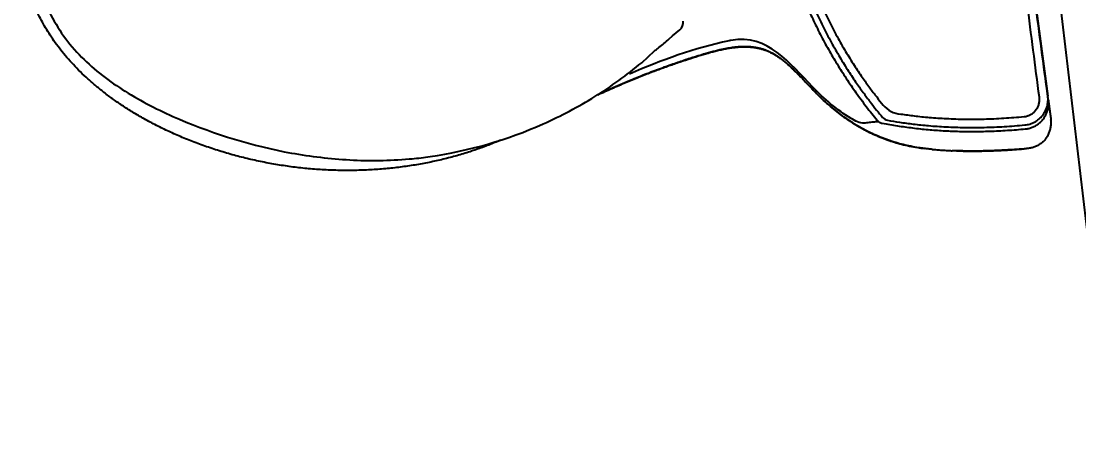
# Model space of a CAD drawing. Header units: inches. Extents: x -14704 to 14288, y -8032 to 16366.
# Drawn here: x 666.95 to 697.9, y 485.24 to 497.43 of the extents above; entities that cross this region are included whole.
import ezdxf

# ---------------------------------------------------------------- set-up
doc = ezdxf.new("R2010")
doc.units = ezdxf.units.IN
doc.header["$MEASUREMENT"] = 0
for name, color, linetype in [('dimensions', 7, 'Continuous'), ('Floorplan', 7, 'Continuous'), ('Layer1', 96, 'Continuous')]:
    doc.layers.add(name, color=color, linetype=linetype)
doc.styles.get("Standard").update_dxf_attribs({"font": 'arial.ttf'})
doc.dimstyles.get("Standard").update_dxf_attribs({"dimtxt": 5.9375, "dimasz": 0.18, "dimexe": 0.18, "dimexo": 0.0625, "dimgap": 0.09, "dimtad": 0, "dimtih": 1, "dimtoh": 1, "dimzin": 0, "dimdsep": 46, "dimlunit": 4, "dimtxsty": 'Standard', "dimcen": 0.09, "dimadec": 0, "dimazin": 0, "dimtfac": 1, "dimtofl": 0, "dimtmove": 0, "dimatfit": 3, "dimfxl": 1, "dimtolj": 1, "dimtzin": 0, "dimarcsym": 0})

# ---------------------------------------------------------------- blocks, each defined once
blk = doc.blocks.new('*D1')
at = {"layer": 'Defpoints', "color": 0, "transparency": 16777216}
for p in [(696.836, 604.749), (818.425, 260.881), (738.539, 251.452)]:
    blk.add_point(p, dxfattribs=at)
at = {"layer": 'dimensions', "color": 0, "lineweight": -2, "transparency": 16777216}
for p, q in [((696.898, 604.756), (776.901, 614.2)), ((776.744, 614), (796.732, 444.663)), ((818.404, 261.06), (798.416, 430.398)), ((738.601, 251.459), (818.604, 260.903))]:
    blk.add_line(p, q, dxfattribs=at)
at = {"layer": 'dimensions', "color": 0, "transparency": 16777216}
for points in [[(776.774, 614.003), (776.714, 613.996), (776.723, 614.179)], [(818.434, 261.064), (818.374, 261.057), (818.425, 260.881)]]:
    blk.add_solid(points, dxfattribs=at)
at = {"layer": 'dimensions', "color": 0, "transparency": 16777216, "insert": (797.574, 437.53), "char_height": 5.9375, "attachment_point": 5}
blk.add_mtext('\\A1;29\'-7{\\H1.000000x;\\S3/4;}"', dxfattribs=at)
blk = doc.blocks.new('A$C528554C7')
at = {"ltscale": 4}
for p, q in [((1.659, 18.261), (1.659, 18.273)), ((0.88, 17.506), (0.88, 18.081)), ((0.88, 1.442), (0.88, 17.409)), ((12.527, 14.864), (12.113, 14.568)), ((11.647, 14.286), (11.529, 14.208)), ((12.01, 14.517), (11.972, 14.495)), ((11.412, 14.133), (11.298, 14.059)), ((11.529, 14.208), (11.412, 14.133))]:
    blk.add_line(p, q, dxfattribs=at)
for centre, radius, start, end in [((5.067, 16.635), 0.739, 32.3199, 78.5465), ((5.334, 16.979), 0.585, 43.6597, 60.5714)]:
    blk.add_arc(centre, radius, start, end, dxfattribs=at)
for points, knots in [([(1.079, 18.611), (1.078, 18.61), (1.077, 18.609), (1.076, 18.608), (1.064, 18.594), (1.051, 18.58), (1.04, 18.566), (1.029, 18.551), (1.018, 18.536), (1.008, 18.521), (0.997, 18.506), (0.987, 18.49), (0.978, 18.474), (0.969, 18.458), (0.961, 18.442), (0.953, 18.425), (0.945, 18.408), (0.937, 18.391), (0.931, 18.374), (0.924, 18.357), (0.918, 18.339), (0.913, 18.322), (0.907, 18.304), (0.903, 18.286), (0.899, 18.268), (0.895, 18.25), (0.891, 18.232), (0.888, 18.213), (0.886, 18.196), (0.884, 18.177), (0.882, 18.159), (0.881, 18.14), (0.88, 18.122), (0.88, 18.103)], [0, 0, 0, 0, 1, 1, 1, 2, 2, 2, 3, 3, 3, 4, 4, 4, 5, 5, 5, 6, 6, 6, 7, 7, 7, 8, 8, 8, 9, 9, 9, 10, 10, 10, 11, 11, 11, 11]), ([(1.079, 18.611), (1.084, 18.616), (1.088, 18.621), (1.093, 18.626), (1.105, 18.639), (1.118, 18.651), (1.131, 18.663), (1.144, 18.674), (1.158, 18.686), (1.172, 18.696), (1.186, 18.707), (1.2, 18.717), (1.215, 18.727), (1.229, 18.737), (1.244, 18.746), (1.26, 18.755), (1.275, 18.763), (1.291, 18.772), (1.307, 18.779), (1.322, 18.787), (1.339, 18.794), (1.355, 18.8), (1.371, 18.807), (1.388, 18.812), (1.405, 18.818), (1.422, 18.823), (1.439, 18.828), (1.456, 18.832), (1.473, 18.836), (1.49, 18.84), (1.508, 18.842), (1.525, 18.845), (1.543, 18.847), (1.56, 18.849), (1.578, 18.85), (1.595, 18.851), (1.613, 18.852), (1.631, 18.852), (1.649, 18.852), (1.666, 18.851)], [0, 0, 0, 0, 1, 1, 1, 2, 2, 2, 3, 3, 3, 4, 4, 4, 5, 5, 5, 6, 6, 6, 7, 7, 7, 8, 8, 8, 9, 9, 9, 10, 10, 10, 11, 11, 11, 12, 12, 12, 13, 13, 13, 13]), ([(1.666, 18.851), (1.67, 18.851), (1.674, 18.851), (1.677, 18.85), (1.681, 18.85), (1.685, 18.85), (1.688, 18.85), (1.692, 18.85), (1.696, 18.849), (1.699, 18.849)], [0, 0, 0, 0, 1, 1, 1, 2, 2, 2, 3, 3, 3, 3]), ([(2.5, 18.796), (2.42, 18.802), (2.34, 18.809), (2.26, 18.815), (2.17, 18.821), (2.08, 18.827), (1.99, 18.833), (1.893, 18.839), (1.796, 18.844), (1.699, 18.849)], [0, 0, 0, 0, 1, 1, 1, 2, 2, 2, 3, 3, 3, 3]), ([(1.705, 18.849), (1.797, 18.844), (1.89, 18.839), (1.981, 18.834), (2.071, 18.828), (2.159, 18.822), (2.248, 18.816), (2.306, 18.811), (2.363, 18.807), (2.421, 18.802), (2.447, 18.8), (2.473, 18.798), (2.5, 18.796)], [0, 0, 0, 0, 1, 1, 1, 2, 2, 2, 3, 3, 3, 4, 4, 4, 4]), ([(3.741, 18.642), (3.656, 18.656), (3.571, 18.669), (3.485, 18.682), (3.381, 18.697), (3.277, 18.711), (3.172, 18.725), (3.063, 18.738), (2.953, 18.752), (2.843, 18.763), (2.728, 18.775), (2.614, 18.786), (2.5, 18.796)], [0, 0, 0, 0, 1, 1, 1, 2, 2, 2, 3, 3, 3, 4, 4, 4, 4]), ([(2.5, 18.796), (2.678, 18.781), (2.856, 18.763), (3.033, 18.742), (3.188, 18.724), (3.342, 18.703), (3.495, 18.68), (3.577, 18.668), (3.659, 18.655), (3.741, 18.642)], [0, 0, 0, 0, 1, 1, 1, 2, 2, 2, 3, 3, 3, 3]), ([(4.443, 18.504), (4.435, 18.506), (4.428, 18.508), (4.421, 18.509), (4.371, 18.521), (4.322, 18.531), (4.273, 18.542), (4.227, 18.552), (4.182, 18.561), (4.136, 18.57), (4.094, 18.578), (4.051, 18.586), (4.009, 18.594), (3.966, 18.602), (3.924, 18.61), (3.882, 18.618), (3.876, 18.619), (3.869, 18.62), (3.863, 18.621)], [0, 0, 0, 0, 1, 1, 1, 2, 2, 2, 3, 3, 3, 4, 4, 4, 5, 5, 5, 6, 6, 6, 6]), ([(1.659, 18.273), (1.642, 18.274), (1.624, 18.274), (1.607, 18.274), (1.589, 18.273), (1.572, 18.272), (1.554, 18.27), (1.537, 18.268), (1.52, 18.266), (1.503, 18.263), (1.486, 18.26), (1.469, 18.257), (1.451, 18.253), (1.434, 18.249), (1.418, 18.244), (1.401, 18.239), (1.384, 18.233), (1.368, 18.227), (1.352, 18.221), (1.336, 18.214), (1.32, 18.207), (1.304, 18.199), (1.288, 18.192), (1.273, 18.184), (1.257, 18.175), (1.242, 18.166), (1.227, 18.157), (1.213, 18.147), (1.198, 18.138), (1.184, 18.127), (1.17, 18.117), (1.156, 18.106), (1.143, 18.095), (1.13, 18.083), (1.117, 18.071), (1.105, 18.059), (1.092, 18.047), (1.08, 18.034), (1.068, 18.021), (1.057, 18.008), (1.046, 17.994), (1.035, 17.98), (1.025, 17.967), (1.014, 17.952), (1.004, 17.938), (0.995, 17.923), (0.986, 17.908), (0.977, 17.893), (0.969, 17.877), (0.96, 17.862), (0.953, 17.846), (0.946, 17.83), (0.939, 17.814), (0.932, 17.797), (0.926, 17.781), (0.92, 17.765), (0.914, 17.748), (0.91, 17.731), (0.905, 17.714), (0.9, 17.698), (0.897, 17.68), (0.893, 17.663), (0.89, 17.645), (0.888, 17.628), (0.885, 17.611), (0.883, 17.593), (0.882, 17.576), (0.881, 17.558), (0.88, 17.541), (0.88, 17.523)], [0, 0, 0, 0, 1, 1, 1, 2, 2, 2, 3, 3, 3, 4, 4, 4, 5, 5, 5, 6, 6, 6, 7, 7, 7, 8, 8, 8, 9, 9, 9, 10, 10, 10, 11, 11, 11, 12, 12, 12, 13, 13, 13, 14, 14, 14, 15, 15, 15, 16, 16, 16, 17, 17, 17, 18, 18, 18, 19, 19, 19, 20, 20, 20, 21, 21, 21, 22, 22, 22, 23, 23, 23, 23]), ([(5.785, 17.555), (5.644, 17.601), (5.501, 17.645), (5.358, 17.686), (5.214, 17.729), (5.069, 17.769), (4.924, 17.806), (4.776, 17.845), (4.628, 17.881), (4.48, 17.915), (4.337, 17.947), (4.194, 17.977), (4.05, 18.005), (3.912, 18.032), (3.773, 18.056), (3.633, 18.079), (3.485, 18.103), (3.337, 18.125), (3.188, 18.144), (3.025, 18.166), (2.863, 18.184), (2.7, 18.2), (2.528, 18.218), (2.356, 18.232), (2.184, 18.244), (2.009, 18.257), (1.834, 18.266), (1.659, 18.273)], [0, 0, 0, 0, 1, 1, 1, 2, 2, 2, 3, 3, 3, 4, 4, 4, 5, 5, 5, 6, 6, 6, 7, 7, 7, 8, 8, 8, 9, 9, 9, 9]), ([(4.443, 18.504), (4.48, 18.496), (4.517, 18.487), (4.553, 18.478), (4.593, 18.468), (4.633, 18.458), (4.673, 18.447)], [0, 0, 0, 0, 1, 1, 1, 2, 2, 2, 2]), ([(4.673, 18.447), (4.721, 18.434), (4.77, 18.421), (4.818, 18.406), (4.896, 18.384), (4.973, 18.359), (5.05, 18.333), (5.12, 18.309), (5.19, 18.283), (5.259, 18.256), (5.329, 18.228), (5.397, 18.199), (5.465, 18.169), (5.534, 18.138), (5.602, 18.105), (5.67, 18.071), (5.738, 18.036), (5.806, 18), (5.873, 17.962), (5.939, 17.925), (6.005, 17.885), (6.071, 17.844), (6.135, 17.804), (6.199, 17.761), (6.262, 17.719), (6.326, 17.674), (6.389, 17.628), (6.45, 17.581), (6.515, 17.533), (6.577, 17.482), (6.639, 17.43), (6.703, 17.378), (6.765, 17.324), (6.825, 17.268), (6.887, 17.213), (6.947, 17.155), (7.005, 17.096), (7.065, 17.037), (7.124, 16.975), (7.182, 16.913), (7.241, 16.848), (7.299, 16.783), (7.355, 16.716), (7.414, 16.646), (7.471, 16.574), (7.527, 16.502)], [0, 0, 0, 0, 1, 1, 1, 2, 2, 2, 3, 3, 3, 4, 4, 4, 5, 5, 5, 6, 6, 6, 7, 7, 7, 8, 8, 8, 9, 9, 9, 10, 10, 10, 11, 11, 11, 12, 12, 12, 13, 13, 13, 14, 14, 14, 15, 15, 15, 15]), ([(7.527, 16.502), (7.472, 16.574), (7.415, 16.644), (7.356, 16.714), (7.299, 16.782), (7.241, 16.848), (7.181, 16.913), (7.124, 16.976), (7.065, 17.037), (7.005, 17.096), (6.947, 17.154), (6.888, 17.211), (6.828, 17.266), (6.769, 17.32), (6.709, 17.372), (6.648, 17.424), (6.589, 17.473), (6.528, 17.522), (6.466, 17.57), (6.405, 17.616), (6.344, 17.661), (6.281, 17.705), (6.219, 17.748), (6.156, 17.791), (6.091, 17.831), (6.028, 17.871), (5.964, 17.91), (5.898, 17.948), (5.834, 17.984), (5.77, 18.019), (5.704, 18.053), (5.64, 18.087), (5.575, 18.118), (5.509, 18.148), (5.442, 18.179), (5.375, 18.209), (5.306, 18.237), (5.234, 18.266), (5.161, 18.294), (5.088, 18.32), (5.01, 18.347), (4.931, 18.373), (4.852, 18.396), (4.793, 18.414), (4.733, 18.431), (4.673, 18.447)], [0, 0, 0, 0, 1, 1, 1, 2, 2, 2, 3, 3, 3, 4, 4, 4, 5, 5, 5, 6, 6, 6, 7, 7, 7, 8, 8, 8, 9, 9, 9, 10, 10, 10, 11, 11, 11, 12, 12, 12, 13, 13, 13, 14, 14, 14, 15, 15, 15, 15]), ([(1.659, 18.157), (1.634, 18.159), (1.609, 18.158), (1.584, 18.157), (1.559, 18.155), (1.534, 18.153), (1.509, 18.148), (1.484, 18.145), (1.459, 18.139), (1.435, 18.133), (1.411, 18.126), (1.387, 18.119), (1.363, 18.11), (1.34, 18.101), (1.317, 18.091), (1.294, 18.08), (1.272, 18.068), (1.25, 18.056), (1.229, 18.042), (1.207, 18.029), (1.187, 18.015), (1.167, 17.999), (1.148, 17.983), (1.128, 17.967), (1.11, 17.95), (1.092, 17.932), (1.075, 17.914), (1.059, 17.895), (1.042, 17.875), (1.027, 17.855), (1.013, 17.834), (0.998, 17.814), (0.985, 17.793), (0.973, 17.77), (0.961, 17.749), (0.95, 17.726), (0.94, 17.703), (0.93, 17.68), (0.921, 17.656), (0.914, 17.632), (0.907, 17.608), (0.9, 17.584), (0.895, 17.559), (0.89, 17.534), (0.887, 17.509), (0.884, 17.485), (0.882, 17.46), (0.88, 17.434), (0.88, 17.409)], [0, 0, 0, 0, 1, 1, 1, 2, 2, 2, 3, 3, 3, 4, 4, 4, 5, 5, 5, 6, 6, 6, 7, 7, 7, 8, 8, 8, 9, 9, 9, 10, 10, 10, 11, 11, 11, 12, 12, 12, 13, 13, 13, 14, 14, 14, 15, 15, 15, 16, 16, 16, 16]), ([(0.88, 18.081), (0.88, 18.083), (0.88, 18.086), (0.88, 18.088), (0.88, 18.091), (0.88, 18.093), (0.88, 18.096), (0.88, 18.098), (0.88, 18.101), (0.88, 18.103)], [0, 0, 0, 0, 1, 1, 1, 2, 2, 2, 3, 3, 3, 3]), ([(0.88, 17.523), (0.88, 17.527), (0.88, 17.531), (0.88, 17.535), (0.88, 17.539), (0.88, 17.543), (0.88, 17.547), (0.88, 17.552), (0.88, 17.556), (0.88, 17.56), (0.88, 17.564), (0.88, 17.569), (0.88, 17.573), (0.88, 17.578), (0.88, 17.582), (0.88, 17.587), (0.88, 17.592), (0.88, 17.597), (0.88, 17.602), (0.88, 17.607), (0.88, 17.612), (0.88, 17.618), (0.88, 17.623), (0.88, 17.629), (0.88, 17.635), (0.88, 17.64), (0.88, 17.646), (0.88, 17.652), (0.88, 17.658), (0.88, 17.665), (0.88, 17.671), (0.88, 17.678), (0.88, 17.685), (0.88, 17.691), (0.88, 17.699), (0.88, 17.705), (0.88, 17.713), (0.88, 17.721), (0.88, 17.728), (0.88, 17.736), (0.88, 17.744), (0.88, 17.752), (0.88, 17.76), (0.88, 17.769), (0.88, 17.778), (0.88, 17.786), (0.88, 17.796), (0.88, 17.805), (0.88, 17.814), (0.88, 17.824), (0.88, 17.834), (0.88, 17.844), (0.88, 17.854), (0.88, 17.865), (0.88, 17.875), (0.88, 17.886), (0.88, 17.897), (0.88, 17.908), (0.88, 17.92), (0.88, 17.931), (0.88, 17.943), (0.88, 17.954), (0.88, 17.967), (0.88, 17.979), (0.88, 17.991), (0.88, 18.004), (0.88, 18.016), (0.88, 18.028), (0.88, 18.039), (0.88, 18.052), (0.88, 18.062), (0.88, 18.073), (0.88, 18.08), (0.88, 18.084), (0.88, 18.087), (0.88, 18.098), (0.88, 18.1), (0.88, 18.103), (0.88, 18.103)], [0, 0, 0, 0, 1, 1, 1, 2, 2, 2, 3, 3, 3, 4, 4, 4, 5, 5, 5, 6, 6, 6, 7, 7, 7, 8, 8, 8, 9, 9, 9, 10, 10, 10, 11, 11, 11, 12, 12, 12, 13, 13, 13, 14, 14, 14, 15, 15, 15, 16, 16, 16, 17, 17, 17, 18, 18, 18, 19, 19, 19, 20, 20, 20, 21, 21, 21, 22, 22, 22, 23, 23, 23, 24, 24, 24, 25, 25, 25, 26, 26, 26, 26]), ([(0.88, 18.069), (0.88, 18.069), (0.88, 18.069), (0.88, 18.069), (0.88, 18.073), (0.88, 18.077), (0.88, 18.081)], [0, 0, 0, 0, 1, 1, 1, 2, 2, 2, 2]), ([(0.88, 17.969), (0.88, 17.98), (0.88, 17.991), (0.88, 18.003), (0.88, 18.014), (0.88, 18.025), (0.88, 18.035)], [0, 0, 0, 0, 1, 1, 1, 2, 2, 2, 2]), ([(5.622, 17.489), (5.508, 17.525), (5.394, 17.559), (5.28, 17.592), (5.151, 17.629), (5.023, 17.664), (4.893, 17.697), (4.747, 17.735), (4.6, 17.77), (4.452, 17.803), (4.286, 17.84), (4.12, 17.874), (3.952, 17.905), (3.771, 17.939), (3.589, 17.969), (3.407, 17.996), (3.219, 18.024), (3.031, 18.048), (2.842, 18.069), (2.649, 18.09), (2.454, 18.109), (2.26, 18.123), (2.06, 18.138), (1.86, 18.149), (1.659, 18.157)], [0, 0, 0, 0, 1, 1, 1, 2, 2, 2, 3, 3, 3, 4, 4, 4, 5, 5, 5, 6, 6, 6, 7, 7, 7, 8, 8, 8, 8]), ([(1.648, 17.911), (1.632, 17.911), (1.615, 17.911), (1.598, 17.91), (1.582, 17.909), (1.565, 17.907), (1.548, 17.904), (1.532, 17.901), (1.515, 17.898), (1.499, 17.894), (1.483, 17.889), (1.467, 17.884), (1.451, 17.878), (1.436, 17.872), (1.42, 17.865), (1.405, 17.858), (1.39, 17.85), (1.376, 17.842), (1.361, 17.833), (1.347, 17.824), (1.334, 17.814), (1.32, 17.804), (1.307, 17.793), (1.294, 17.783), (1.282, 17.77), (1.27, 17.759), (1.259, 17.747), (1.248, 17.734), (1.237, 17.721), (1.227, 17.708), (1.217, 17.694), (1.207, 17.68), (1.199, 17.666), (1.19, 17.651), (1.182, 17.637), (1.175, 17.621), (1.169, 17.606), (1.162, 17.591), (1.156, 17.575), (1.151, 17.559), (1.146, 17.543), (1.142, 17.527), (1.138, 17.51), (1.135, 17.493), (1.132, 17.477), (1.131, 17.46), (1.129, 17.444), (1.128, 17.427), (1.128, 17.41)], [0, 0, 0, 0, 1, 1, 1, 2, 2, 2, 3, 3, 3, 4, 4, 4, 5, 5, 5, 6, 6, 6, 7, 7, 7, 8, 8, 8, 9, 9, 9, 10, 10, 10, 11, 11, 11, 12, 12, 12, 13, 13, 13, 14, 14, 14, 15, 15, 15, 16, 16, 16, 16]), ([(5.214, 17.359), (5.088, 17.395), (4.961, 17.429), (4.834, 17.463), (4.689, 17.5), (4.545, 17.534), (4.399, 17.566), (4.236, 17.603), (4.072, 17.636), (3.907, 17.666), (3.729, 17.7), (3.55, 17.729), (3.371, 17.755), (3.186, 17.782), (3.001, 17.806), (2.815, 17.826), (2.624, 17.847), (2.433, 17.864), (2.241, 17.877), (2.044, 17.892), (1.846, 17.903), (1.648, 17.911)], [0, 0, 0, 0, 1, 1, 1, 2, 2, 2, 3, 3, 3, 4, 4, 4, 5, 5, 5, 6, 6, 6, 7, 7, 7, 7]), ([(0.88, 17.506), (0.88, 17.495), (0.88, 17.485), (0.88, 17.474), (0.88, 17.463), (0.88, 17.452), (0.88, 17.442), (0.88, 17.431), (0.88, 17.42), (0.88, 17.409)], [0, 0, 0, 0, 1, 1, 1, 2, 2, 2, 3, 3, 3, 3]), ([(0.88, 17.409), (0.88, 17.393), (0.88, 17.378), (0.88, 17.362), (0.88, 17.307), (0.88, 17.253), (0.88, 17.199)], [0, 0, 0, 0, 1, 1, 1, 2, 2, 2, 2]), ([(0.88, 17.409), (0.88, 16.484), (0.88, 15.56), (0.88, 14.634), (0.88, 13.786), (0.88, 12.938), (0.88, 12.09), (0.88, 11.201), (0.88, 10.313), (0.88, 9.426)], [0, 0, 0, 0, 1, 1, 1, 2, 2, 2, 3, 3, 3, 3]), ([(1.128, 17.41), (1.125, 16.485), (1.122, 15.56), (1.118, 14.635), (1.114, 13.787), (1.11, 12.939), (1.107, 12.091), (1.103, 11.202), (1.101, 10.314), (1.101, 9.426)], [0, 0, 0, 0, 1, 1, 1, 2, 2, 2, 3, 3, 3, 3]), ([(7.945, 9.426), (7.945, 9.629), (7.942, 9.832), (7.935, 10.035), (7.928, 10.233), (7.918, 10.432), (7.905, 10.63), (7.891, 10.824), (7.875, 11.018), (7.855, 11.211), (7.835, 11.401), (7.812, 11.59), (7.786, 11.778), (7.76, 11.964), (7.73, 12.149), (7.697, 12.333), (7.665, 12.515), (7.629, 12.696), (7.59, 12.877), (7.552, 13.055), (7.51, 13.232), (7.465, 13.408), (7.42, 13.583), (7.372, 13.756), (7.321, 13.929), (7.27, 14.101), (7.215, 14.272), (7.157, 14.442), (7.1, 14.61), (7.04, 14.777), (6.976, 14.943), (6.915, 15.103), (6.851, 15.261), (6.784, 15.418), (6.721, 15.566), (6.656, 15.713), (6.588, 15.859), (6.527, 15.989), (6.464, 16.119), (6.399, 16.247), (6.341, 16.361), (6.282, 16.474), (6.221, 16.587), (6.167, 16.687), (6.111, 16.788), (6.054, 16.887), (6.003, 16.976), (5.952, 17.065), (5.899, 17.152), (5.852, 17.23), (5.805, 17.307), (5.757, 17.384)], [0, 0, 0, 0, 1, 1, 1, 2, 2, 2, 3, 3, 3, 4, 4, 4, 5, 5, 5, 6, 6, 6, 7, 7, 7, 8, 8, 8, 9, 9, 9, 10, 10, 10, 11, 11, 11, 12, 12, 12, 13, 13, 13, 14, 14, 14, 15, 15, 15, 16, 16, 16, 17, 17, 17, 17]), ([(5.919, 17.449), (5.917, 17.454), (5.914, 17.459), (5.91, 17.463), (5.907, 17.468), (5.904, 17.471), (5.901, 17.475), (5.898, 17.479), (5.894, 17.483), (5.891, 17.487), (5.888, 17.49), (5.885, 17.493), (5.882, 17.496), (5.878, 17.5), (5.875, 17.502), (5.872, 17.506), (5.869, 17.509), (5.865, 17.511), (5.862, 17.514), (5.858, 17.516), (5.855, 17.519), (5.851, 17.522), (5.848, 17.524), (5.844, 17.527), (5.84, 17.529), (5.836, 17.532), (5.832, 17.534), (5.828, 17.536), (5.824, 17.538), (5.82, 17.54), (5.815, 17.543), (5.81, 17.545), (5.806, 17.547), (5.801, 17.549), (5.796, 17.551), (5.79, 17.553), (5.785, 17.555)], [0, 0, 0, 0, 1, 1, 1, 2, 2, 2, 3, 3, 3, 4, 4, 4, 5, 5, 5, 6, 6, 6, 7, 7, 7, 8, 8, 8, 9, 9, 9, 10, 10, 10, 11, 11, 11, 12, 12, 12, 12]), ([(5.881, 17.494), (5.902, 17.493), (5.923, 17.492), (5.943, 17.491), (5.965, 17.49), (5.987, 17.489), (6.009, 17.488), (6.033, 17.487), (6.058, 17.487), (6.082, 17.486), (6.11, 17.486), (6.137, 17.485), (6.164, 17.485), (6.19, 17.484), (6.217, 17.484), (6.243, 17.484), (6.266, 17.483), (6.29, 17.483), (6.313, 17.482)], [0, 0, 0, 0, 1, 1, 1, 2, 2, 2, 3, 3, 3, 4, 4, 4, 5, 5, 5, 6, 6, 6, 6]), ([(8.12, 9.426), (8.12, 9.628), (8.116, 9.83), (8.11, 10.032), (8.103, 10.227), (8.094, 10.422), (8.081, 10.617), (8.068, 10.805), (8.052, 10.994), (8.033, 11.182), (8.015, 11.365), (7.993, 11.547), (7.968, 11.729), (7.944, 11.907), (7.917, 12.085), (7.887, 12.261), (7.857, 12.435), (7.825, 12.608), (7.789, 12.779), (7.754, 12.949), (7.716, 13.117), (7.675, 13.284), (7.635, 13.449), (7.592, 13.613), (7.546, 13.776), (7.5, 13.938), (7.452, 14.099), (7.4, 14.259), (7.349, 14.418), (7.296, 14.577), (7.239, 14.734), (7.183, 14.89), (7.124, 15.046), (7.062, 15.2), (7, 15.353), (6.936, 15.507), (6.869, 15.658), (6.801, 15.811), (6.731, 15.962), (6.658, 16.112), (6.585, 16.264), (6.509, 16.413), (6.431, 16.561), (6.351, 16.711), (6.269, 16.86), (6.185, 17.006), (6.099, 17.156), (6.011, 17.303), (5.919, 17.449)], [0, 0, 0, 0, 1, 1, 1, 2, 2, 2, 3, 3, 3, 4, 4, 4, 5, 5, 5, 6, 6, 6, 7, 7, 7, 8, 8, 8, 9, 9, 9, 10, 10, 10, 11, 11, 11, 12, 12, 12, 13, 13, 13, 14, 14, 14, 15, 15, 15, 16, 16, 16, 16]), ([(6.297, 17.482), (6.442, 17.466), (6.567, 17.382), (6.673, 17.29), (7.052, 16.997), (7.379, 16.617), (7.663, 16.235), (8.251, 15.456), (8.739, 14.522), (9.855, 14.566)], [0, 0, 0, 0, 1, 1, 1, 2, 2, 2, 3, 3, 3, 3]), ([(7.725, 9.426), (7.725, 9.627), (7.722, 9.827), (7.715, 10.028), (7.708, 10.223), (7.698, 10.42), (7.685, 10.616), (7.672, 10.807), (7.655, 10.998), (7.635, 11.189), (7.615, 11.375), (7.592, 11.562), (7.566, 11.748), (7.54, 11.93), (7.511, 12.113), (7.478, 12.295), (7.446, 12.474), (7.41, 12.652), (7.371, 12.83), (7.333, 13.005), (7.291, 13.18), (7.246, 13.353), (7.202, 13.525), (7.154, 13.695), (7.103, 13.865), (7.052, 14.034), (6.998, 14.202), (6.941, 14.369), (6.884, 14.534), (6.824, 14.698), (6.761, 14.862), (6.701, 15.018), (6.637, 15.174), (6.571, 15.329), (6.508, 15.474), (6.443, 15.617), (6.376, 15.76), (6.315, 15.888), (6.252, 16.016), (6.188, 16.142), (6.13, 16.254), (6.072, 16.365), (6.012, 16.475), (5.958, 16.574), (5.902, 16.672), (5.846, 16.77), (5.795, 16.857), (5.744, 16.943), (5.691, 17.03)], [0, 0, 0, 0, 1, 1, 1, 2, 2, 2, 3, 3, 3, 4, 4, 4, 5, 5, 5, 6, 6, 6, 7, 7, 7, 8, 8, 8, 9, 9, 9, 10, 10, 10, 11, 11, 11, 12, 12, 12, 13, 13, 13, 14, 14, 14, 15, 15, 15, 16, 16, 16, 16]), ([(19.03, 16.768), (17.878, 16.744), (16.727, 16.586), (15.622, 16.256), (15.076, 16.092), (14.539, 15.897), (14.019, 15.665), (13.503, 15.435), (13.006, 15.163), (12.527, 14.864)], [0, 0, 0, 0, 1, 1, 1, 2, 2, 2, 3, 3, 3, 3]), ([(16.92, 16.564), (17.011, 16.589), (17.102, 16.613), (17.194, 16.636), (17.316, 16.667), (17.439, 16.696), (17.562, 16.722), (17.691, 16.749), (17.821, 16.774), (17.951, 16.796), (18.085, 16.819), (18.218, 16.84), (18.353, 16.857), (18.489, 16.876), (18.627, 16.892), (18.764, 16.905), (18.904, 16.918), (19.044, 16.93), (19.185, 16.937), (19.327, 16.946), (19.47, 16.952), (19.612, 16.955), (19.756, 16.957), (19.901, 16.958), (20.046, 16.956), (20.192, 16.954), (20.339, 16.949), (20.485, 16.941), (20.633, 16.934), (20.781, 16.923), (20.928, 16.91), (21.077, 16.897), (21.225, 16.881), (21.373, 16.863), (21.522, 16.844), (21.671, 16.823), (21.819, 16.799), (21.969, 16.774), (22.118, 16.747), (22.266, 16.718), (22.414, 16.688), (22.563, 16.656), (22.71, 16.621), (22.859, 16.586), (23.006, 16.548), (23.152, 16.507), (23.299, 16.466), (23.446, 16.423), (23.591, 16.378), (23.736, 16.332), (23.881, 16.283), (24.024, 16.233), (24.168, 16.182), (24.31, 16.128), (24.451, 16.072), (24.591, 16.016), (24.73, 15.959), (24.869, 15.898), (25.006, 15.838), (25.141, 15.776), (25.275, 15.711), (25.408, 15.647), (25.54, 15.58), (25.671, 15.511), (25.799, 15.444), (25.926, 15.373), (26.052, 15.301), (26.175, 15.23), (26.297, 15.158), (26.418, 15.082), (26.535, 15.009), (26.651, 14.933), (26.766, 14.855), (26.877, 14.78), (26.987, 14.703), (27.096, 14.623), (27.2, 14.547), (27.304, 14.468), (27.405, 14.387), (27.504, 14.31), (27.6, 14.23), (27.695, 14.149), (27.786, 14.07), (27.876, 13.99), (27.964, 13.909), (28.048, 13.831), (28.131, 13.751), (28.212, 13.669), (28.29, 13.591), (28.367, 13.511), (28.441, 13.43), (28.513, 13.351), (28.583, 13.272), (28.652, 13.191), (28.718, 13.113), (28.782, 13.034), (28.844, 12.954), (28.905, 12.876), (28.964, 12.797), (29.021, 12.717), (29.076, 12.639), (29.13, 12.56), (29.182, 12.481), (29.232, 12.403), (29.281, 12.324), (29.328, 12.245), (29.374, 12.168), (29.417, 12.09), (29.46, 12.01), (29.501, 11.934), (29.541, 11.855), (29.578, 11.776), (29.615, 11.699), (29.651, 11.622), (29.684, 11.543), (29.717, 11.466), (29.748, 11.388), (29.778, 11.31), (29.806, 11.233), (29.834, 11.155), (29.859, 11.077), (29.884, 11), (29.908, 10.922), (29.929, 10.844), (29.951, 10.767), (29.97, 10.689), (29.988, 10.611), (30.006, 10.534), (30.022, 10.456), (30.036, 10.379), (30.05, 10.3), (30.062, 10.222), (30.073, 10.144), (30.084, 10.065), (30.093, 9.986), (30.1, 9.907), (30.107, 9.827), (30.113, 9.747), (30.116, 9.667), (30.12, 9.587), (30.122, 9.506), (30.122, 9.426)], [16.245197, 16.245197, 16.245197, 16.245197, 17, 17, 17, 18, 18, 18, 19, 19, 19, 20, 20, 20, 21, 21, 21, 22, 22, 22, 23, 23, 23, 24, 24, 24, 25, 25, 25, 26, 26, 26, 27, 27, 27, 28, 28, 28, 29, 29, 29, 30, 30, 30, 31, 31, 31, 32, 32, 32, 33, 33, 33, 34, 34, 34, 35, 35, 35, 36, 36, 36, 37, 37, 37, 38, 38, 38, 39, 39, 39, 40, 40, 40, 41, 41, 41, 42, 42, 42, 43, 43, 43, 44, 44, 44, 45, 45, 45, 46, 46, 46, 47, 47, 47, 48, 48, 48, 49, 49, 49, 50, 50, 50, 51, 51, 51, 52, 52, 52, 53, 53, 53, 54, 54, 54, 55, 55, 55, 56, 56, 56, 57, 57, 57, 58, 58, 58, 59, 59, 59, 60, 60, 60, 61, 61, 61, 62, 62, 62, 63, 63, 63, 63]), ([(29.779, 9.551), (29.764, 10.114), (29.669, 10.665), (29.479, 11.196), (29.295, 11.707), (29.027, 12.181), (28.692, 12.609), (28.357, 13.037), (27.964, 13.415), (27.541, 13.754), (27.103, 14.106), (26.637, 14.425), (26.154, 14.711), (25.172, 15.293), (24.127, 15.775), (23.04, 16.125), (22.494, 16.3), (21.938, 16.442), (21.375, 16.55), (20.805, 16.66), (20.228, 16.723), (19.649, 16.754), (19.62, 16.755), (19.591, 16.757), (19.562, 16.759)], [0, 0, 0, 0, 1, 1, 1, 2, 2, 2, 3, 3, 3, 4, 4, 4, 5, 5, 5, 6, 6, 6, 7, 7, 7, 8, 8, 8, 8]), ([(7.527, 16.502), (7.532, 16.496), (7.536, 16.49), (7.541, 16.484), (7.556, 16.463), (7.572, 16.442), (7.587, 16.422), (7.595, 16.412), (7.603, 16.401), (7.611, 16.391), (7.629, 16.367), (7.647, 16.342), (7.665, 16.318), (7.674, 16.306), (7.682, 16.294), (7.69, 16.283), (7.701, 16.268), (7.711, 16.254), (7.722, 16.239)], [0, 0, 0, 0, 1, 1, 1, 2, 2, 2, 3, 3, 3, 4, 4, 4, 5, 5, 5, 6, 6, 6, 6]), ([(8.107, 15.713), (8.047, 15.791), (7.989, 15.87), (7.931, 15.949), (7.867, 16.038), (7.803, 16.127), (7.739, 16.216), (7.669, 16.312), (7.599, 16.408), (7.527, 16.502)], [0, 0, 0, 0, 1, 1, 1, 2, 2, 2, 3, 3, 3, 3]), ([(7.989, 15.871), (7.991, 15.868), (7.993, 15.865), (7.995, 15.862), (8, 15.856), (8.004, 15.849), (8.009, 15.843), (8.023, 15.825), (8.036, 15.807), (8.05, 15.788), (8.051, 15.786), (8.053, 15.784), (8.054, 15.782), (8.072, 15.759), (8.089, 15.736), (8.107, 15.713)], [0, 0, 0, 0, 1, 1, 1, 2, 2, 2, 3, 3, 3, 4, 4, 4, 5, 5, 5, 5]), ([(10.213, 14.798), (10.166, 14.794), (10.12, 14.79), (10.073, 14.787), (10.027, 14.784), (9.982, 14.782), (9.936, 14.781), (9.892, 14.78), (9.848, 14.779), (9.804, 14.78), (9.762, 14.78), (9.72, 14.782), (9.678, 14.784), (9.638, 14.786), (9.598, 14.79), (9.557, 14.794), (9.519, 14.797), (9.481, 14.802), (9.443, 14.808), (9.406, 14.813), (9.369, 14.819), (9.333, 14.827), (9.298, 14.834), (9.263, 14.842), (9.229, 14.851), (9.195, 14.86), (9.162, 14.87), (9.129, 14.881), (9.098, 14.891), (9.066, 14.902), (9.035, 14.915), (9.005, 14.927), (8.975, 14.941), (8.945, 14.954), (8.916, 14.968), (8.887, 14.983), (8.859, 14.999), (8.83, 15.015), (8.802, 15.032), (8.775, 15.05), (8.746, 15.068), (8.718, 15.088), (8.691, 15.107), (8.663, 15.128), (8.635, 15.15), (8.608, 15.173), (8.579, 15.196), (8.551, 15.221), (8.524, 15.246), (8.495, 15.272), (8.467, 15.299), (8.44, 15.326), (8.411, 15.354), (8.384, 15.384), (8.356, 15.414), (8.328, 15.445), (8.3, 15.476), (8.272, 15.508), (8.244, 15.542), (8.216, 15.575), (8.188, 15.61), (8.161, 15.644), (8.134, 15.678), (8.107, 15.713)], [0, 0, 0, 0, 1, 1, 1, 2, 2, 2, 3, 3, 3, 4, 4, 4, 5, 5, 5, 6, 6, 6, 7, 7, 7, 8, 8, 8, 9, 9, 9, 10, 10, 10, 11, 11, 11, 12, 12, 12, 13, 13, 13, 14, 14, 14, 15, 15, 15, 16, 16, 16, 17, 17, 17, 18, 18, 18, 19, 19, 19, 20, 20, 20, 21, 21, 21, 21]), ([(8.111, 15.708), (8.15, 15.657), (8.189, 15.608), (8.23, 15.56), (8.266, 15.515), (8.303, 15.472), (8.342, 15.429), (8.375, 15.393), (8.41, 15.356), (8.445, 15.321), (8.475, 15.29), (8.507, 15.26), (8.539, 15.231), (8.562, 15.211), (8.586, 15.191), (8.609, 15.171), (8.615, 15.166), (8.622, 15.161), (8.628, 15.156), (8.655, 15.134), (8.683, 15.113), (8.711, 15.093), (8.737, 15.074), (8.764, 15.056), (8.791, 15.039), (8.816, 15.024), (8.842, 15.009), (8.868, 14.993), (8.894, 14.98), (8.92, 14.966), (8.947, 14.953), (8.974, 14.941), (9.002, 14.928), (9.03, 14.917), (9.059, 14.905), (9.089, 14.894), (9.118, 14.884), (9.149, 14.874), (9.181, 14.864), (9.213, 14.855), (9.246, 14.846), (9.28, 14.838), (9.314, 14.831), (9.352, 14.822), (9.389, 14.816), (9.427, 14.81), (9.469, 14.803), (9.511, 14.798), (9.553, 14.794), (9.599, 14.789), (9.645, 14.785), (9.691, 14.783), (9.743, 14.78), (9.794, 14.779), (9.845, 14.779), (9.902, 14.779), (9.96, 14.78), (10.018, 14.784), (10.083, 14.787), (10.148, 14.791), (10.213, 14.798)], [0, 0, 0, 0, 1, 1, 1, 2, 2, 2, 3, 3, 3, 4, 4, 4, 5, 5, 5, 6, 6, 6, 7, 7, 7, 8, 8, 8, 9, 9, 9, 10, 10, 10, 11, 11, 11, 12, 12, 12, 13, 13, 13, 14, 14, 14, 15, 15, 15, 16, 16, 16, 17, 17, 17, 18, 18, 18, 19, 19, 19, 20, 20, 20, 20]), ([(13.928, 15.624), (13.856, 15.603), (13.784, 15.581), (13.712, 15.56), (13.568, 15.517), (13.425, 15.476), (13.281, 15.435), (13.144, 15.396), (13.007, 15.359), (12.87, 15.322), (12.739, 15.288), (12.608, 15.254), (12.477, 15.222), (12.353, 15.191), (12.228, 15.161), (12.104, 15.134), (11.986, 15.107), (11.868, 15.081), (11.749, 15.056), (11.637, 15.032), (11.525, 15.009), (11.413, 14.988), (11.306, 14.967), (11.199, 14.947), (11.092, 14.928), (10.99, 14.909), (10.888, 14.892), (10.786, 14.875), (10.688, 14.859), (10.591, 14.844), (10.492, 14.831), (10.399, 14.818), (10.306, 14.807), (10.213, 14.798)], [3.52149, 3.52149, 3.52149, 3.52149, 4, 4, 4, 5, 5, 5, 6, 6, 6, 7, 7, 7, 8, 8, 8, 9, 9, 9, 10, 10, 10, 11, 11, 11, 12, 12, 12, 13, 13, 13, 14, 14, 14, 14]), ([(10.213, 14.797), (10.302, 14.806), (10.39, 14.817), (10.479, 14.829), (10.578, 14.842), (10.678, 14.857), (10.777, 14.873), (10.889, 14.891), (11, 14.91), (11.111, 14.93), (11.234, 14.953), (11.358, 14.976), (11.481, 15.001), (11.618, 15.028), (11.756, 15.056), (11.893, 15.086), (12.047, 15.119), (12.201, 15.155), (12.355, 15.192), (12.53, 15.233), (12.703, 15.278), (12.876, 15.323), (13.069, 15.374), (13.262, 15.428), (13.453, 15.483), (13.61, 15.528), (13.766, 15.575), (13.922, 15.622)], [0, 0, 0, 0, 1, 1, 1, 2, 2, 2, 3, 3, 3, 4, 4, 4, 5, 5, 5, 6, 6, 6, 7, 7, 7, 8, 8, 8, 8.854589, 8.854589, 8.854589, 8.854589])]:
    blk.add_open_spline(points, degree=3, knots=knots, dxfattribs=at)
for points in [[(3.741, 18.642), (3.782, 18.635), (3.822, 18.628), (3.863, 18.621)], [(0.88, 17.523), (0.88, 17.517), (0.88, 17.512), (0.88, 17.506)], [(19.562, 16.759), (19.384, 16.764), (19.207, 16.768), (19.03, 16.768)], [(9.907, 14.57), (10.945, 14.645), (11.944, 14.868), (12.93, 15.145)], [(9.855, 14.566), (9.872, 14.567), (9.89, 14.568), (9.907, 14.57)], [(12.113, 14.568), (12.078, 14.552), (12.043, 14.535), (12.01, 14.517)], [(11.972, 14.495), (11.861, 14.43), (11.754, 14.357), (11.647, 14.286)], [(11.298, 14.059), (11.217, 14.006), (11.168, 13.917), (11.168, 13.82)]]:
    blk.add_open_spline(points, degree=3, dxfattribs=at)
at = {"linetype": 'Continuous', "lineweight": 0, "flags": 2}
for tag, p in [('MODELNUMBER', (0, 9.419)), ('TRADENAME', (0, 9.416)), ('PRODUCT', (0, 9.412)), ('MATERIAL', (0, 9.409))]:
    blk.add_attdef(tag, p, '', height=0.003, dxfattribs=at)

msp = doc.modelspace()

# ---------------------------------------------------------------- linework, layer by layer
at = {"layer": 'Floorplan'}
msp.add_line((685.548, 597.95), (720.684, 300.26), dxfattribs=at)

# ---------------------------------------------------------------- block references
at = {"layer": 'Layer1', "rotation": 187.6174617029585}
msp.add_blockref('A$C528554C7', (695.558, 512.606), dxfattribs=at)

# ---------------------------------------------------------------- dimensions: what is measured, and where the dimension line sits
at = {"layer": 'dimensions'}
dim = msp.add_aligned_dim(p1=(696.836, 604.749), p2=(738.539, 251.452), distance=80.441, dimstyle='Standard', dxfattribs=at)
dim.commit()
dim.dimension.update_dxf_attribs({"geometry": '*D1', "text_midpoint": (797.574, 437.53)})

doc.saveas('drawing.dxf')
